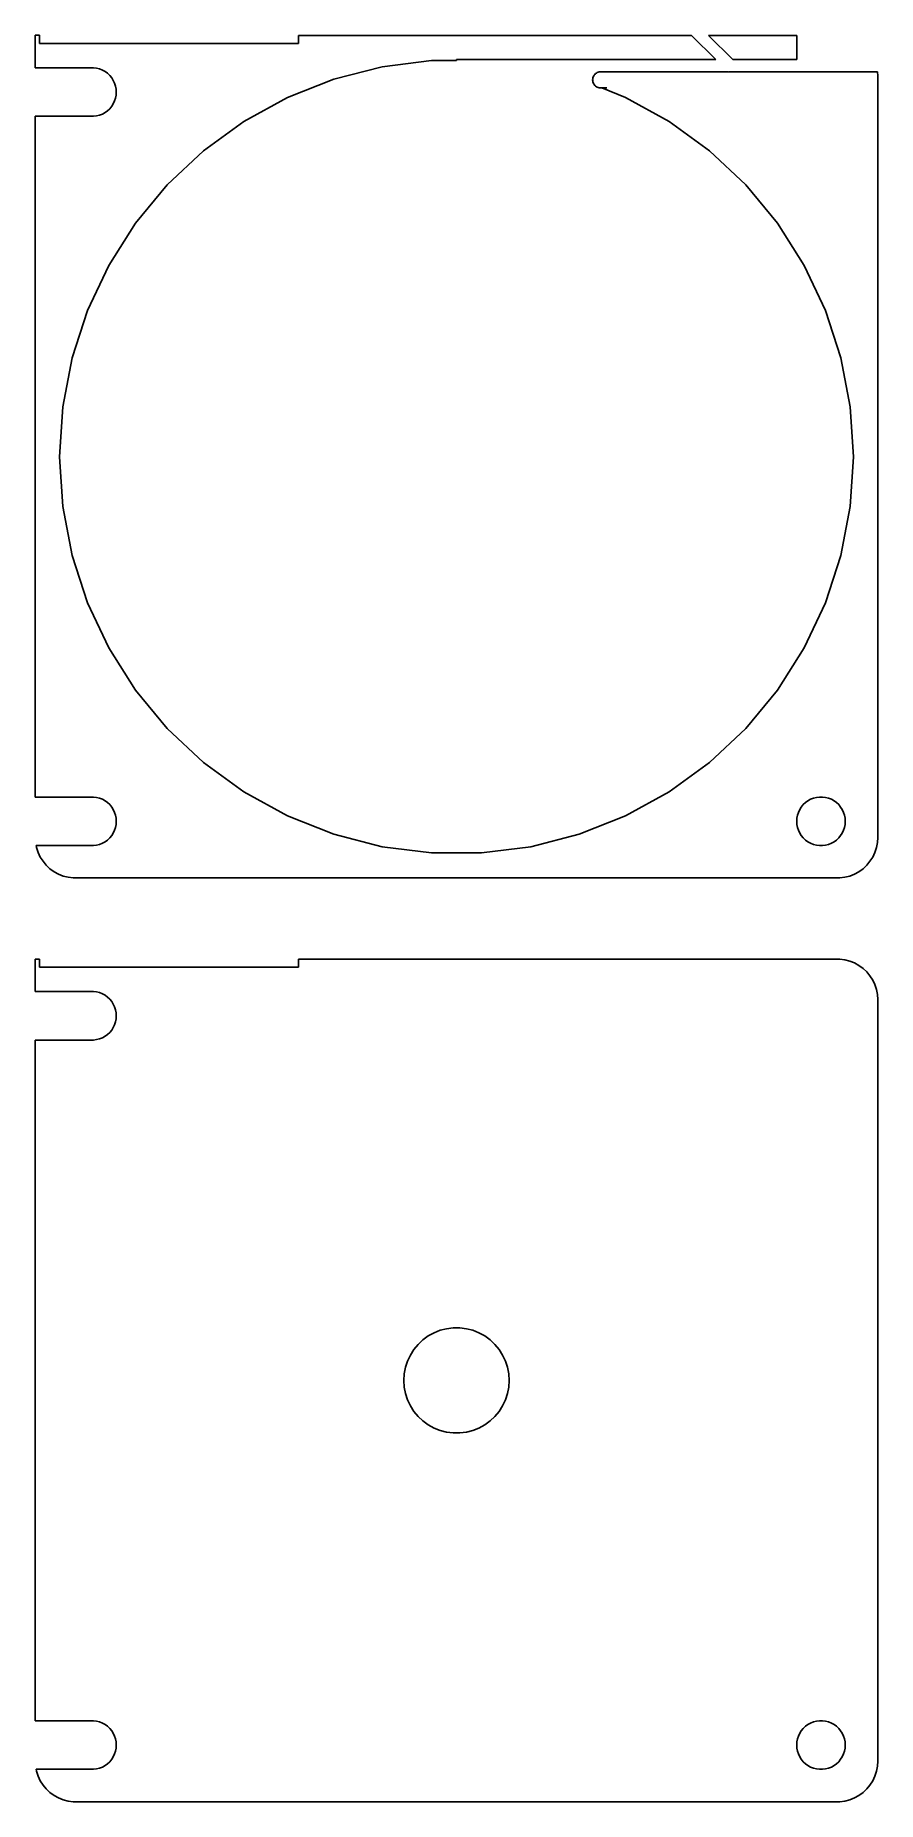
# Model space of a CAD drawing. Header units: metres. Extents: x -52 to 52, y 176 to 394.
import ezdxf

# ---------------------------------------------------------------- set-up
doc = ezdxf.new("R2010")
doc.units = ezdxf.units.M

msp = doc.modelspace()

# ---------------------------------------------------------------- linework, layer by layer
for p, q in [((-51.5, 394), (-52, 394)), ((-52, 394), (-52, 389.994)), ((-51.5, 393), (-51.5, 394)), ((-19.5, 393), (-51.5, 393)), ((29.0099, 393.99), (-19.5, 393.99)), ((-19.5, 393.99), (-19.5, 393)), ((32, 391), (29.0099, 393.99)), ((42, 393.99), (31.1312, 393.99)), ((31.1312, 393.99), (34.1213, 391)), ((42, 391), (42, 393.99)), ((-9.18167, 390.132), (-3.07672, 390.903)), ((-3.07672, 390.903), (0, 390.903)), ((0, 390.903), (0, 391)), ((0, 391), (32, 391)), ((34.1213, 391), (42, 391)), ((-52, 389.994), (-44.8116, 389.994)), ((-44.8116, 389.994), (-44.4379, 389.947)), ((-44.4379, 389.947), (-44.0729, 389.853)), ((-44.0729, 389.853), (-43.7227, 389.714)), ((-43.7227, 389.714), (-43.3925, 389.533)), ((-43.3925, 389.533), (-43.0877, 389.312)), ((-43.0877, 389.312), (-42.8131, 389.054)), ((-42.8131, 389.054), (-42.5729, 388.763)), ((-42.5729, 388.763), (-42.3711, 388.445)), ((-42.3711, 388.445), (-42.2107, 388.104)), ((-42.2107, 388.104), (-42.0942, 387.746)), ((-20.8632, 386.337), (-15.1418, 388.602)), ((-15.1418, 388.602), (-9.18167, 390.132)), ((16.8189, 388.625), (16.811, 388.5)), ((16.811, 388.5), (16.8189, 388.375)), ((16.8424, 388.749), (16.8189, 388.625)), ((16.8189, 388.375), (16.8424, 388.251)), ((16.8812, 388.868), (16.8424, 388.749)), ((16.8424, 388.251), (16.8812, 388.132)), ((16.9347, 388.982), (16.8812, 388.868)), ((16.8812, 388.132), (16.9347, 388.018)), ((17.002, 389.088), (16.9347, 388.982)), ((17.082, 389.185), (17.002, 389.088)), ((17.1736, 389.271), (17.082, 389.185)), ((17.2752, 389.344), (17.1736, 389.271)), ((17.3852, 389.405), (17.2752, 389.344)), ((17.502, 389.451), (17.3852, 389.405)), ((17.6236, 389.482), (17.502, 389.451)), ((17.7482, 389.498), (17.6236, 389.482)), ((18.561, 389.498), (17.7482, 389.498)), ((33.5, 389.5), (18.561, 389.5)), ((18.561, 389.5), (18.561, 389.498)), ((33.5533, 389.447), (33.5, 389.5)), ((33.6066, 389.5), (33.5533, 389.447)), ((51.9685, 389.5), (33.6066, 389.5)), ((52, 389), (51.9685, 389.5)), ((52, 295), (52, 389)), ((-42.2107, 385.896), (-42.3711, 385.555)), ((-42.0942, 386.254), (-42.2107, 385.896)), ((-42.0942, 387.746), (-42.0237, 387.376)), ((-42.0237, 386.624), (-42.0942, 386.254)), ((-42.0237, 387.376), (-42, 387)), ((-42, 387), (-42.0237, 386.624)), ((-26.2555, 383.372), (-20.8632, 386.337)), ((16.9347, 388.018), (17.002, 387.912)), ((17.002, 387.912), (17.082, 387.815)), ((17.082, 387.815), (17.1736, 387.729)), ((17.1736, 387.729), (17.2752, 387.656)), ((17.2752, 387.656), (17.3852, 387.595)), ((17.3852, 387.595), (17.502, 387.549)), ((17.502, 387.549), (17.6236, 387.518)), ((17.6236, 387.518), (17.7482, 387.502)), ((17.7482, 387.502), (18.561, 387.502)), ((18.561, 387.5), (17.9246, 387.5)), ((17.9246, 387.5), (20.8632, 386.337)), ((18.561, 387.502), (18.561, 387.5)), ((20.8632, 386.337), (26.2555, 383.372)), ((-44.8116, 384.006), (-52, 384.006)), ((-52, 384.006), (-52, 299.994)), ((-44.4379, 384.053), (-44.8116, 384.006)), ((-44.0729, 384.147), (-44.4379, 384.053)), ((-43.7227, 384.286), (-44.0729, 384.147)), ((-43.3925, 384.467), (-43.7227, 384.286)), ((-43.0877, 384.688), (-43.3925, 384.467)), ((-42.8131, 384.946), (-43.0877, 384.688)), ((-42.5729, 385.237), (-42.8131, 384.946)), ((-42.3711, 385.555), (-42.5729, 385.237)), ((-31.2338, 379.755), (-26.2555, 383.372)), ((26.2555, 383.372), (31.2338, 379.755)), ((-35.7195, 375.543), (-31.2338, 379.755)), ((31.2338, 379.755), (35.7195, 375.543)), ((-39.6418, 370.801), (-35.7195, 375.543)), ((35.7195, 375.543), (39.6418, 370.801)), ((-42.939, 365.606), (-39.6418, 370.801)), ((39.6418, 370.801), (42.939, 365.606)), ((-45.559, 360.038), (-42.939, 365.606)), ((42.939, 365.606), (45.559, 360.038)), ((-47.4606, 354.186), (-45.559, 360.038)), ((45.559, 360.038), (47.4606, 354.186)), ((-48.6136, 348.141), (-47.4606, 354.186)), ((47.4606, 354.186), (48.6136, 348.141)), ((-49, 342), (-48.6136, 348.141)), ((48.6136, 348.141), (49, 342)), ((-48.6136, 335.859), (-49, 342)), ((49, 342), (48.6136, 335.859)), ((-47.4606, 329.814), (-48.6136, 335.859)), ((48.6136, 335.859), (47.4606, 329.814)), ((-45.559, 323.962), (-47.4606, 329.814)), ((47.4606, 329.814), (45.559, 323.962)), ((-42.939, 318.394), (-45.559, 323.962)), ((45.559, 323.962), (42.939, 318.394)), ((-39.6418, 313.199), (-42.939, 318.394)), ((42.939, 318.394), (39.6418, 313.199)), ((-35.7195, 308.457), (-39.6418, 313.199)), ((39.6418, 313.199), (35.7195, 308.457)), ((-31.2338, 304.245), (-35.7195, 308.457)), ((35.7195, 308.457), (31.2338, 304.245)), ((-26.2555, 300.628), (-31.2338, 304.245)), ((31.2338, 304.245), (26.2555, 300.628)), ((-52, 299.994), (-44.8116, 299.994)), ((-44.8116, 299.994), (-44.4379, 299.947)), ((-44.4379, 299.947), (-44.0729, 299.853)), ((-44.0729, 299.853), (-43.7227, 299.714)), ((-43.7227, 299.714), (-43.3925, 299.533)), ((-43.3925, 299.533), (-43.0877, 299.312)), ((-43.0877, 299.312), (-42.8131, 299.054)), ((-42.8131, 299.054), (-42.5729, 298.763)), ((-42.5729, 298.763), (-42.3711, 298.445)), ((-20.8632, 297.663), (-26.2555, 300.628)), ((26.2555, 300.628), (20.8632, 297.663)), ((42.3711, 298.445), (42.5729, 298.763)), ((42.5729, 298.763), (42.8131, 299.054)), ((42.8131, 299.054), (43.0877, 299.312)), ((43.0877, 299.312), (43.3925, 299.533)), ((43.3925, 299.533), (43.7227, 299.714)), ((43.7227, 299.714), (44.0729, 299.853)), ((44.0729, 299.853), (44.4379, 299.947)), ((44.4379, 299.947), (44.8116, 299.994)), ((44.8116, 299.994), (45.1884, 299.994)), ((45.1884, 299.994), (45.5621, 299.947)), ((45.5621, 299.947), (45.927, 299.853)), ((45.927, 299.853), (46.2773, 299.714)), ((46.2773, 299.714), (46.6075, 299.533)), ((46.6075, 299.533), (46.9123, 299.312)), ((46.9123, 299.312), (47.1869, 299.054)), ((47.1869, 299.054), (47.427, 298.763)), ((47.427, 298.763), (47.6289, 298.445)), ((-42.3711, 298.445), (-42.2107, 298.104)), ((-42.2107, 298.104), (-42.0942, 297.746)), ((-42.0942, 297.746), (-42.0237, 297.376)), ((-42.0237, 296.624), (-42.0942, 296.254)), ((-42.0237, 297.376), (-42, 297)), ((-42, 297), (-42.0237, 296.624)), ((-15.1418, 295.398), (-20.8632, 297.663)), ((20.8632, 297.663), (15.1418, 295.398)), ((42, 297), (42.0237, 297.376)), ((42.0237, 296.624), (42, 297)), ((42.0237, 297.376), (42.0942, 297.746)), ((42.0942, 296.254), (42.0237, 296.624)), ((42.0942, 297.746), (42.2107, 298.104)), ((42.2107, 298.104), (42.3711, 298.445)), ((47.6289, 298.445), (47.7893, 298.104)), ((47.7893, 298.104), (47.9057, 297.746)), ((47.9057, 297.746), (47.9763, 297.376)), ((47.9763, 296.624), (47.9057, 296.254)), ((47.9763, 297.376), (48, 297)), ((48, 297), (47.9763, 296.624)), ((-43.3925, 294.467), (-43.7227, 294.286)), ((-43.0877, 294.688), (-43.3925, 294.467)), ((-42.8131, 294.946), (-43.0877, 294.688)), ((-42.5729, 295.237), (-42.8131, 294.946)), ((-42.3711, 295.555), (-42.5729, 295.237)), ((-42.2107, 295.896), (-42.3711, 295.555)), ((-42.0942, 296.254), (-42.2107, 295.896)), ((-9.18167, 293.868), (-15.1418, 295.398)), ((15.1418, 295.398), (9.18167, 293.868)), ((42.2107, 295.896), (42.0942, 296.254)), ((42.3711, 295.555), (42.2107, 295.896)), ((42.5729, 295.237), (42.3711, 295.555)), ((42.8131, 294.946), (42.5729, 295.237)), ((43.0877, 294.688), (42.8131, 294.946)), ((43.3925, 294.467), (43.0877, 294.688)), ((43.7227, 294.286), (43.3925, 294.467)), ((46.6075, 294.467), (46.2773, 294.286)), ((46.9123, 294.688), (46.6075, 294.467)), ((47.1869, 294.946), (46.9123, 294.688)), ((47.427, 295.237), (47.1869, 294.946)), ((47.6289, 295.555), (47.427, 295.237)), ((47.7893, 295.896), (47.6289, 295.555)), ((47.9057, 296.254), (47.7893, 295.896)), ((51.8429, 293.757), (51.9606, 294.373)), ((51.9606, 294.373), (52, 295)), ((-44.8116, 294.006), (-51.8905, 294.006)), ((-51.8905, 294.006), (-51.8429, 293.757)), ((-51.8429, 293.757), (-51.6489, 293.159)), ((-51.6489, 293.159), (-51.3815, 292.591)), ((-51.3815, 292.591), (-51.0451, 292.061)), ((-44.4379, 294.053), (-44.8116, 294.006)), ((-44.0729, 294.147), (-44.4379, 294.053)), ((-43.7227, 294.286), (-44.0729, 294.147)), ((-3.07672, 293.097), (-9.18167, 293.868)), ((3.07672, 293.097), (-3.07672, 293.097)), ((9.18167, 293.868), (3.07672, 293.097)), ((44.0729, 294.147), (43.7227, 294.286)), ((44.4379, 294.053), (44.0729, 294.147)), ((44.8116, 294.006), (44.4379, 294.053)), ((45.1884, 294.006), (44.8116, 294.006)), ((45.5621, 294.053), (45.1884, 294.006)), ((45.927, 294.147), (45.5621, 294.053)), ((46.2773, 294.286), (45.927, 294.147)), ((51.0451, 292.061), (51.3815, 292.591)), ((51.3815, 292.591), (51.6489, 293.159)), ((51.6489, 293.159), (51.8429, 293.757)), ((-51.0451, 292.061), (-50.6448, 291.577)), ((-50.6448, 291.577), (-50.1871, 291.147)), ((-50.1871, 291.147), (-49.6791, 290.778)), ((-49.6791, 290.778), (-49.1289, 290.476)), ((-49.1289, 290.476), (-48.5451, 290.245)), ((-48.5451, 290.245), (-47.9369, 290.089)), ((-47.9369, 290.089), (-47.3139, 290.01)), ((-47.3139, 290.01), (47.3139, 290.01)), ((47.3139, 290.01), (47.9369, 290.089)), ((47.9369, 290.089), (48.5451, 290.245)), ((48.5451, 290.245), (49.1289, 290.476)), ((49.1289, 290.476), (49.6791, 290.778)), ((49.6791, 290.778), (50.1871, 291.147)), ((50.1871, 291.147), (50.6448, 291.577)), ((50.6448, 291.577), (51.0451, 292.061)), ((-51.5, 280), (-52, 280)), ((-52, 280), (-52, 275.994)), ((-51.5, 279), (-51.5, 280)), ((47.3139, 279.99), (-19.5, 279.99)), ((-19.5, 279.99), (-19.5, 279)), ((47.9369, 279.911), (47.3139, 279.99)), ((48.5451, 279.755), (47.9369, 279.911)), ((49.1289, 279.524), (48.5451, 279.755)), ((49.6791, 279.222), (49.1289, 279.524)), ((50.1871, 278.853), (49.6791, 279.222)), ((-19.5, 279), (-51.5, 279)), ((50.6448, 278.423), (50.1871, 278.853)), ((51.0451, 277.939), (50.6448, 278.423)), ((51.3815, 277.409), (51.0451, 277.939)), ((51.6489, 276.841), (51.3815, 277.409)), ((-52, 275.994), (-44.8116, 275.994)), ((-44.8116, 275.994), (-44.4379, 275.947)), ((-44.4379, 275.947), (-44.0729, 275.853)), ((-44.0729, 275.853), (-43.7227, 275.714)), ((-43.7227, 275.714), (-43.3925, 275.533)), ((-43.3925, 275.533), (-43.0877, 275.312)), ((-43.0877, 275.312), (-42.8131, 275.054)), ((-42.8131, 275.054), (-42.5729, 274.763)), ((-42.5729, 274.763), (-42.3711, 274.445)), ((51.8429, 276.243), (51.6489, 276.841)), ((51.9606, 275.627), (51.8429, 276.243)), ((52, 275), (51.9606, 275.627)), ((52, 181), (52, 275)), ((-42.3711, 274.445), (-42.2107, 274.104)), ((-42.2107, 274.104), (-42.0942, 273.746)), ((-42.0942, 273.746), (-42.0237, 273.376)), ((-42.0237, 272.624), (-42.0942, 272.254)), ((-42.0237, 273.376), (-42, 273)), ((-42, 273), (-42.0237, 272.624)), ((-43.3925, 270.467), (-43.7227, 270.286)), ((-43.0877, 270.688), (-43.3925, 270.467)), ((-42.8131, 270.946), (-43.0877, 270.688)), ((-42.5729, 271.237), (-42.8131, 270.946)), ((-42.3711, 271.555), (-42.5729, 271.237)), ((-42.2107, 271.896), (-42.3711, 271.555)), ((-42.0942, 272.254), (-42.2107, 271.896)), ((-44.8116, 270.006), (-52, 270.006)), ((-52, 270.006), (-52, 185.994)), ((-44.4379, 270.053), (-44.8116, 270.006)), ((-44.0729, 270.147), (-44.4379, 270.053)), ((-43.7227, 270.286), (-44.0729, 270.147)), ((-4.14325, 233.008), (-3.48286, 233.488)), ((-3.48286, 233.488), (-2.76756, 233.881)), ((-2.76756, 233.881), (-2.00861, 234.182)), ((-2.00861, 234.182), (-1.21797, 234.385)), ((-1.21797, 234.385), (-0.40813, 234.487)), ((-0.40813, 234.487), (0.40813, 234.487)), ((0.40813, 234.487), (1.21797, 234.385)), ((1.21797, 234.385), (2.00861, 234.182)), ((2.00861, 234.182), (2.76756, 233.881)), ((2.76756, 233.881), (3.48286, 233.488)), ((3.48286, 233.488), (4.14325, 233.008)), ((-6.04353, 230.393), (-5.69598, 231.131)), ((-5.69598, 231.131), (-5.25861, 231.821)), ((-5.25861, 231.821), (-4.73828, 232.45)), ((-4.73828, 232.45), (-4.14325, 233.008)), ((4.14325, 233.008), (4.73828, 232.45)), ((4.73828, 232.45), (5.25861, 231.821)), ((5.25861, 231.821), (5.69598, 231.131)), ((5.69598, 231.131), (6.04353, 230.393)), ((-6.44873, 228.815), (-6.29578, 229.616)), ((-6.29578, 229.616), (-6.04353, 230.393)), ((6.04353, 230.393), (6.29578, 229.616)), ((6.29578, 229.616), (6.44873, 228.815)), ((-6.5, 228), (-6.44873, 228.815)), ((-6.44873, 227.185), (-6.5, 228)), ((-6.29578, 226.384), (-6.44873, 227.185)), ((6.44873, 227.185), (6.29578, 226.384)), ((6.44873, 228.815), (6.5, 228)), ((6.5, 228), (6.44873, 227.185)), ((-6.04353, 225.607), (-6.29578, 226.384)), ((-5.69598, 224.869), (-6.04353, 225.607)), ((-5.25861, 224.179), (-5.69598, 224.869)), ((5.69598, 224.869), (5.25861, 224.179)), ((6.04353, 225.607), (5.69598, 224.869)), ((6.29578, 226.384), (6.04353, 225.607)), ((-4.73828, 223.55), (-5.25861, 224.179)), ((-4.14325, 222.992), (-4.73828, 223.55)), ((-3.48286, 222.512), (-4.14325, 222.992)), ((-2.76756, 222.119), (-3.48286, 222.512)), ((3.48286, 222.512), (2.76756, 222.119)), ((4.14325, 222.992), (3.48286, 222.512)), ((4.73828, 223.55), (4.14325, 222.992)), ((5.25861, 224.179), (4.73828, 223.55)), ((-2.00861, 221.818), (-2.76756, 222.119)), ((-1.21797, 221.615), (-2.00861, 221.818)), ((-0.40813, 221.513), (-1.21797, 221.615)), ((0.40813, 221.513), (-0.40813, 221.513)), ((1.21797, 221.615), (0.40813, 221.513)), ((2.00861, 221.818), (1.21797, 221.615)), ((2.76756, 222.119), (2.00861, 221.818)), ((-52, 185.994), (-44.8116, 185.994)), ((-44.8116, 185.994), (-44.4379, 185.947)), ((-44.4379, 185.947), (-44.0729, 185.853)), ((-44.0729, 185.853), (-43.7227, 185.714)), ((-43.7227, 185.714), (-43.3925, 185.533)), ((-43.3925, 185.533), (-43.0877, 185.312)), ((-43.0877, 185.312), (-42.8131, 185.054)), ((42.8131, 185.054), (43.0877, 185.312)), ((43.0877, 185.312), (43.3925, 185.533)), ((43.3925, 185.533), (43.7227, 185.714)), ((43.7227, 185.714), (44.0729, 185.853)), ((44.0729, 185.853), (44.4379, 185.947)), ((44.4379, 185.947), (44.8116, 185.994)), ((44.8116, 185.994), (45.1884, 185.994)), ((45.1884, 185.994), (45.5621, 185.947)), ((45.5621, 185.947), (45.927, 185.853)), ((45.927, 185.853), (46.2773, 185.714)), ((46.2773, 185.714), (46.6075, 185.533)), ((46.6075, 185.533), (46.9123, 185.312)), ((46.9123, 185.312), (47.1869, 185.054)), ((-42.8131, 185.054), (-42.5729, 184.763)), ((-42.5729, 184.763), (-42.3711, 184.445)), ((-42.3711, 184.445), (-42.2107, 184.104)), ((-42.2107, 184.104), (-42.0942, 183.746)), ((-42.0942, 183.746), (-42.0237, 183.376)), ((-42.0237, 183.376), (-42, 183)), ((42, 183), (42.0237, 183.376)), ((42.0237, 183.376), (42.0942, 183.746)), ((42.0942, 183.746), (42.2107, 184.104)), ((42.2107, 184.104), (42.3711, 184.445)), ((42.3711, 184.445), (42.5729, 184.763)), ((42.5729, 184.763), (42.8131, 185.054)), ((47.1869, 185.054), (47.427, 184.763)), ((47.427, 184.763), (47.6289, 184.445)), ((47.6289, 184.445), (47.7893, 184.104)), ((47.7893, 184.104), (47.9057, 183.746)), ((47.9057, 183.746), (47.9763, 183.376)), ((47.9763, 183.376), (48, 183)), ((-42.8131, 180.946), (-43.0877, 180.688)), ((-42.5729, 181.237), (-42.8131, 180.946)), ((-42.3711, 181.555), (-42.5729, 181.237)), ((-42.2107, 181.896), (-42.3711, 181.555)), ((-42.0942, 182.254), (-42.2107, 181.896)), ((-42.0237, 182.624), (-42.0942, 182.254)), ((-42, 183), (-42.0237, 182.624)), ((42.0237, 182.624), (42, 183)), ((42.0942, 182.254), (42.0237, 182.624)), ((42.2107, 181.896), (42.0942, 182.254)), ((42.3711, 181.555), (42.2107, 181.896)), ((42.5729, 181.237), (42.3711, 181.555)), ((42.8131, 180.946), (42.5729, 181.237)), ((43.0877, 180.688), (42.8131, 180.946)), ((47.1869, 180.946), (46.9123, 180.688)), ((47.427, 181.237), (47.1869, 180.946)), ((47.6289, 181.555), (47.427, 181.237)), ((47.7893, 181.896), (47.6289, 181.555)), ((47.9057, 182.254), (47.7893, 181.896)), ((47.9763, 182.624), (47.9057, 182.254)), ((48, 183), (47.9763, 182.624)), ((51.9606, 180.373), (52, 181)), ((-44.8116, 180.006), (-51.8905, 180.006)), ((-51.8905, 180.006), (-51.8429, 179.757)), ((-51.8429, 179.757), (-51.6489, 179.159)), ((-51.6489, 179.159), (-51.3815, 178.591)), ((-44.4379, 180.053), (-44.8116, 180.006)), ((-44.0729, 180.147), (-44.4379, 180.053)), ((-43.7227, 180.286), (-44.0729, 180.147)), ((-43.3925, 180.467), (-43.7227, 180.286)), ((-43.0877, 180.688), (-43.3925, 180.467)), ((43.3925, 180.467), (43.0877, 180.688)), ((43.7227, 180.286), (43.3925, 180.467)), ((44.0729, 180.147), (43.7227, 180.286)), ((44.4379, 180.053), (44.0729, 180.147)), ((44.8116, 180.006), (44.4379, 180.053)), ((45.1884, 180.006), (44.8116, 180.006)), ((45.5621, 180.053), (45.1884, 180.006)), ((45.927, 180.147), (45.5621, 180.053)), ((46.2773, 180.286), (45.927, 180.147)), ((46.6075, 180.467), (46.2773, 180.286)), ((46.9123, 180.688), (46.6075, 180.467)), ((51.3815, 178.591), (51.6489, 179.159)), ((51.6489, 179.159), (51.8429, 179.757)), ((51.8429, 179.757), (51.9606, 180.373)), ((-51.3815, 178.591), (-51.0451, 178.061)), ((-51.0451, 178.061), (-50.6448, 177.577)), ((-50.6448, 177.577), (-50.1871, 177.147)), ((-50.1871, 177.147), (-49.6791, 176.778)), ((-49.6791, 176.778), (-49.1289, 176.476)), ((49.1289, 176.476), (49.6791, 176.778)), ((49.6791, 176.778), (50.1871, 177.147)), ((50.1871, 177.147), (50.6448, 177.577)), ((50.6448, 177.577), (51.0451, 178.061)), ((51.0451, 178.061), (51.3815, 178.591)), ((-49.1289, 176.476), (-48.5451, 176.245)), ((-48.5451, 176.245), (-47.9369, 176.089)), ((-47.9369, 176.089), (-47.3139, 176.01)), ((-47.3139, 176.01), (47.3139, 176.01)), ((47.3139, 176.01), (47.9369, 176.089)), ((47.9369, 176.089), (48.5451, 176.245)), ((48.5451, 176.245), (49.1289, 176.476))]:
    msp.add_line(p, q)

doc.saveas('drawing.dxf')
